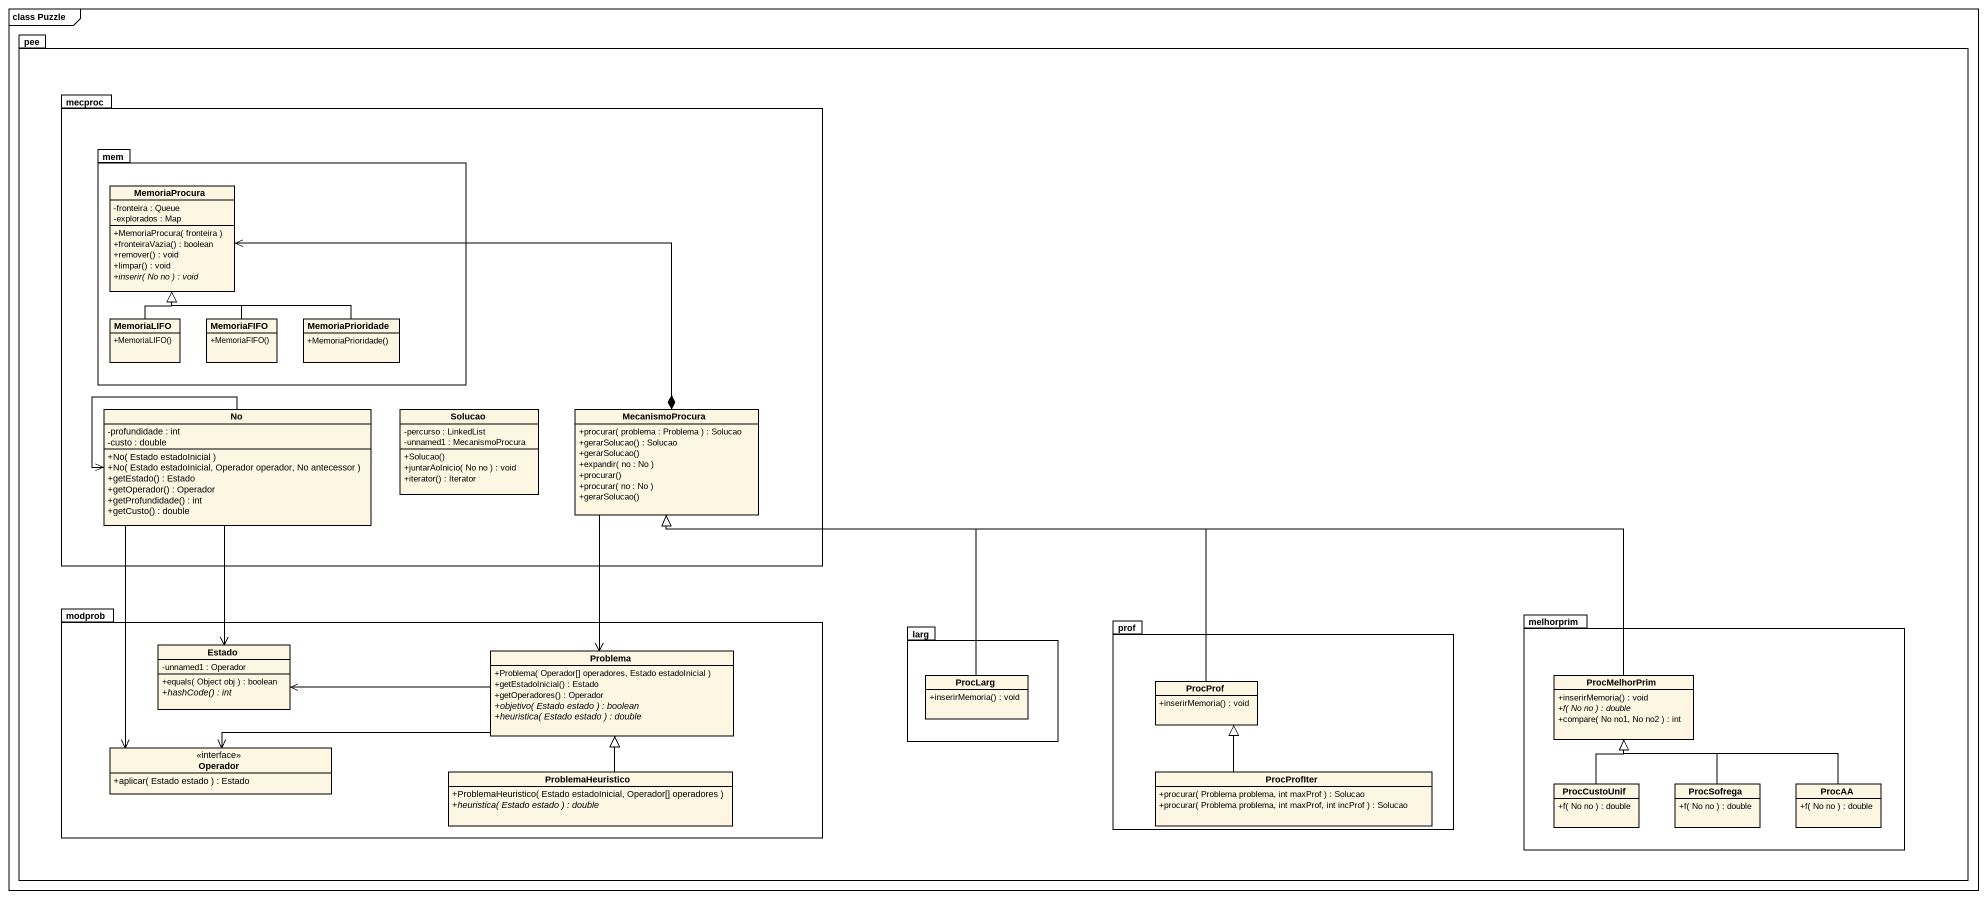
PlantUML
@startuml
mainframe class Puzzle
hide circle
hide empty members
skinparam classAttributeIconSize 0
package pee {
  package mecproc {
    package mem {
      class MemoriaProcura {
        -fronteira : Queue
        -explorados : Map
        +MemoriaProcura( fronteira )
        +fronteiraVazia() : boolean
        +remover() : void
        +limpar() : void
        {abstract} +inserir( No no ) : void
      }
      class MemoriaLIFO {
        +MemoriaLIFO()
      }
      class MemoriaFIFO {
        +MemoriaFIFO()
      }
      class MemoriaPrioridade {
        +MemoriaPrioridade()
      }
    }
    class No {
      -profundidade : int
      -custo : double
      +No( Estado estadoInicial )
      +No( Estado estadoInicial, Operador operador, No antecessor )
      +getEstado() : Estado
      +getOperador() : Operador
      +getProfundidade() : int
      +getCusto() : double
    }
    class Solucao {
      -percurso : LinkedList
      -unnamed1 : MecanismoProcura
      +Solucao()
      +juntarAoInicio( No no ) : void
      +iterator() : Iterator
    }
    class MecanismoProcura {
      +procurar( problema : Problema ) : Solucao
      +gerarSolucao() : Solucao
      +gerarSolucao()
      +expandir( no : No )
      +procurar()
      +procurar( no : No )
      +gerarSolucao()
    }
  }
  package modprob {
    class Estado {
      -unnamed1 : Operador
      +equals( Object obj ) : boolean
      {abstract} +hashCode() : int
    }
    class Problema {
      +Problema( Operador[] operadores, Estado estadoInicial )
      +getEstadoInicial() : Estado
      +getOperadores() : Operador
      {abstract} +objetivo( Estado estado ) : boolean
      {abstract} +heuristica( Estado estado ) : double
    }
    interface Operador {
      +aplicar( Estado estado ) : Estado
    }
    class ProblemaHeuristico {
      +ProblemaHeuristico( Estado estadoInicial, Operador[] operadores )
      {abstract} +heuristica( Estado estado ) : double
    }
  }
  package prof {
    class ProcProf {
      +inserirMemoria() : void
    }
    class ProcProfIter {
      +procurar( Problema problema, int maxProf ) : Solucao
      +procurar( Problema problema, int maxProf, int incProf ) : Solucao
    }
  }
  package melhorprim {
    class ProcMelhorPrim {
      +inserirMemoria() : void
      {abstract} +f( No no ) : double
      +compare( No no1, No no2 ) : int
    }
    class ProcCustoUnif {
      +f( No no ) : double
    }
    class ProcSofrega {
      +f( No no ) : double
    }
    class ProcAA {
      +f( No no ) : double
    }
  }
  package larg {
    class ProcLarg {
      +inserirMemoria() : void
    }
  }
}
MemoriaLIFO -up-|> MemoriaProcura
MemoriaFIFO -up-|> MemoriaProcura
MemoriaPrioridade -left-|> MemoriaProcura
No --> No
No --> Estado
No --> Operador
MecanismoProcura *-left-> MemoriaProcura
MecanismoProcura --> Problema
Problema -left-> Estado
Problema -left-> Operador
ProcLarg -up-|> MecanismoProcura
ProcProf -left-|> MecanismoProcura
ProcMelhorPrim -left-|> MecanismoProcura
ProblemaHeuristico -up-|> Problema
ProcProfIter -up-|> ProcProf
ProcCustoUnif -up-|> ProcMelhorPrim
ProcSofrega -up-|> ProcMelhorPrim
ProcAA -left-|> ProcMelhorPrim
@enduml
